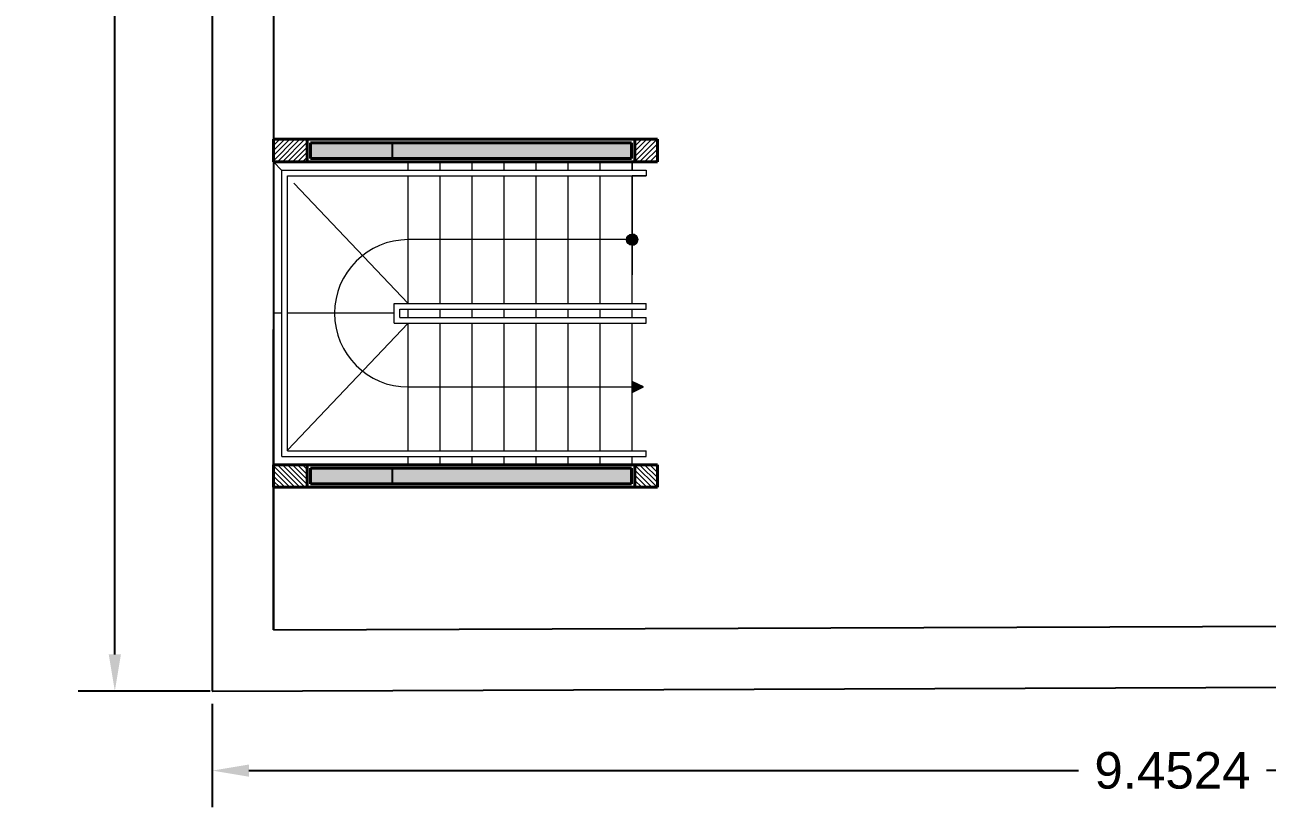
# Model space of a CAD drawing. Header units: inches. Extents: x -2770 to 3095, y -2847 to 3009.
# Drawn here: x 37.07 to 43.19, y 100.81 to 104.66 of the extents above; entities that cross this region are included whole.
import ezdxf

# ---------------------------------------------------------------- set-up
doc = ezdxf.new("R2010")
doc.units = ezdxf.units.IN
doc.header["$LTSCALE"] = 0.1
doc.header["$MEASUREMENT"] = 0
for name, color, linetype, lineweight in [('ARREDI attrezzature - furniture', 175, 'Continuous', 9), ('MURATURA sezioni - section wall', 7, 'Continuous', 40), ('PROIEZIONI - projections', 145, 'Continuous', 13), ('PROIEZIONI finissime - fine lines', 251, 'Continuous', 9)]:
    doc.layers.add(name, color=color, linetype=linetype, lineweight=lineweight)
doc.layers.add('MURATURE tratteggi - wall hatch', color=7, linetype='Continuous', lineweight=18, true_color=0x949494)
doc.styles.get("Standard").update_dxf_attribs({"font": 'Arial.ttf'})
doc.dimstyles.get("Standard").update_dxf_attribs({"dimtxt": 0.18, "dimasz": 0.18, "dimexe": 0.18, "dimexo": 0.0625, "dimgap": 0.09, "dimtad": 0, "dimtih": 1, "dimtoh": 1, "dimdec": 4, "dimzin": 0, "dimdsep": 46, "dimtxsty": 'Standard', "dimcen": 0.09, "dimadec": 0, "dimazin": 0, "dimtfac": 1, "dimtdec": 4, "dimtofl": 0, "dimtmove": 0, "dimatfit": 3, "dimfxl": 1, "dimtolj": 1, "dimtzin": 0, "dimarcsym": 0})

# ---------------------------------------------------------------- blocks, each defined once
blk = doc.blocks.new('*D2')
at = {"color": 0, "lineweight": -2, "transparency": 16777216}
for p, q in [((47.4498, 101.3514), (47.4498, 100.8071)), ((37.9974, 101.316), (37.9974, 100.8071)), ((38.1774, 100.9871), (42.2603, 100.9871)), ((47.2698, 100.9871), (43.1869, 100.9871))]:
    blk.add_line(p, q, dxfattribs=at)
at = {"color": 0, "transparency": 16777216}
for points in [[(38.1774, 101.0171), (38.1774, 100.9571), (37.9974, 100.9871)], [(47.2698, 101.0171), (47.2698, 100.9571), (47.4498, 100.9871)]]:
    blk.add_solid(points, dxfattribs=at)
at = {"layer": 'Defpoints', "color": 0, "transparency": 16777216}
for p in [(47.4498, 101.4139), (37.9974, 101.3785), (47.4498, 100.9871)]:
    blk.add_point(p, dxfattribs=at)
at = {"color": 0, "transparency": 16777216, "insert": (42.7236, 100.9871), "char_height": 0.18, "attachment_point": 5}
blk.add_mtext('\\A1;9.4524', dxfattribs=at)
blk = doc.blocks.new('*D3')
at = {"color": 0, "lineweight": -2, "transparency": 16777216}
for p, q in [((37.9349, 115.3786), (37.3376, 115.3786)), ((37.5176, 115.1986), (37.5176, 108.5606)), ((37.5176, 101.5587), (37.5176, 108.1967)), ((37.9874, 101.3787), (37.3376, 101.3787))]:
    blk.add_line(p, q, dxfattribs=at)
at = {"color": 0, "transparency": 16777216}
for points in [[(37.4876, 115.1986), (37.5476, 115.1986), (37.5176, 115.3786)], [(37.4876, 101.5587), (37.5476, 101.5587), (37.5176, 101.3787)]]:
    blk.add_solid(points, dxfattribs=at)
at = {"layer": 'Defpoints', "color": 0, "transparency": 16777216}
for p in [(37.9974, 115.3786), (37.5176, 101.3787), (38.0499, 101.3787)]:
    blk.add_point(p, dxfattribs=at)
at = {"color": 0, "transparency": 16777216, "insert": (37.5176, 108.3787), "char_height": 0.18, "attachment_point": 5}
blk.add_mtext('\\A1;13.9999', dxfattribs=at)

msp = doc.modelspace()

# ---------------------------------------------------------------- hatches: boundary and pattern name
at = {"layer": 'MURATURE tratteggi - wall hatch'}
h = msp.add_hatch(dxfattribs=at)
h.set_pattern_fill('ANSI31', color=256, scale=0.005525, angle=450, style=0)
h.set_pattern_definition([(225, (61.008373, 118.139745), (-0.012404598, 0.012404598), [])])
h.paths.add_polyline_path([(38.29852, 103.98368), (38.29852, 104.09419), (38.46428, 104.09419), (38.46428, 103.98368)])
for points in [[(40.06108, 104.00026), (40.06108, 104.07761), (38.48085, 104.07761), (38.48085, 104.00026)], [(40.06384, 103.62799, 1), (40.06384, 103.57274, 1)], [(40.06384, 102.90279), (40.06384, 102.84754), (40.1191, 102.87517)], [(38.48085, 102.47527), (38.48085, 102.39792), (40.06108, 102.39792), (40.06108, 102.47527)]]:
    msp.add_hatch(color=256, dxfattribs=at).paths.add_polyline_path(points)
h = msp.add_hatch(dxfattribs=at)
h.set_pattern_fill('ANSI31', color=256, scale=0.005525, angle=450, style=0)
h.set_pattern_definition([(225, (60.60779, 118.139745), (-0.012404598, 0.012404598), [])])
h.paths.add_polyline_path([(40.07766, 103.98368), (40.07766, 104.09419), (40.18816, 104.09419), (40.18816, 103.98368)])
h = msp.add_hatch(dxfattribs=at)
h.set_pattern_fill('ANSI31', color=256, scale=0.005525, angle=450, style=0)
h.set_pattern_definition([(135, (61.008373, 88.335787), (-0.012404598, -0.012404598), [])])
h.paths.add_polyline_path([(38.29852, 102.49185), (38.29852, 102.38134), (38.46428, 102.38134), (38.46428, 102.49185)])
h = msp.add_hatch(dxfattribs=at)
h.set_pattern_fill('ANSI31', color=256, scale=0.005525, angle=450, style=0)
h.set_pattern_definition([(135, (60.60779, 88.335787), (-0.012404598, -0.012404598), [])])
h.paths.add_polyline_path([(40.07766, 102.49185), (40.07766, 102.38134), (40.18816, 102.38134), (40.18816, 102.49185)])

# ---------------------------------------------------------------- linework, layer by layer
for p, q in [((37.9974, 115.3786), (37.9974, 101.3785)), ((38.29852, 105.68723), (38.29852, 101.67964)), ((38.29852, 104.63708), (38.29852, 101.67964)), ((38.88394, 104.00026), (38.88394, 104.07761)), ((38.29852, 101.67964), (38.29852, 103.15836)), ((38.88394, 102.39792), (38.88394, 102.47527)), ((38.29852, 101.67964), (43.32898, 101.69771)), ((37.9974, 101.3785), (47.44979, 101.41392))]:
    msp.add_line(p, q)
at = {"layer": 'ARREDI attrezzature - furniture', "lineweight": 0}
for p, q in [((39.36702, 104.09419), (40.18816, 104.09419)), ((40.18816, 104.09419), (40.18816, 103.98368)), ((40.18816, 103.98368), (40.06384, 103.98368)), ((40.06384, 103.98368), (40.06384, 103.94224)), ((40.06384, 103.94224), (40.13291, 103.94224)), ((40.13291, 103.91462), (40.06384, 103.91462)), ((40.06384, 103.91462), (40.06384, 103.62799)), ((40.13291, 103.94224), (40.13291, 103.91462)), ((40.06384, 103.57274), (40.06384, 103.50666)), ((40.06384, 103.50666), (40.06384, 103.42743))]:
    msp.add_line(p, q, dxfattribs=at)
msp.add_arc((40.06384, 103.60036), 0.02763, 270, 90, dxfattribs=at)
at = {"layer": 'MURATURA sezioni - section wall'}
for p, q in [((38.29852, 103.98368), (38.29852, 104.09419)), ((38.29852, 104.09419), (40.18816, 104.09419)), ((38.29852, 104.09419), (38.29852, 103.98368)), ((38.46428, 104.09419), (38.46428, 103.98368)), ((38.48085, 104.07761), (38.48085, 104.00026)), ((38.48085, 104.07761), (40.06108, 104.07761)), ((40.06108, 104.00026), (40.06108, 104.07761)), ((40.07766, 103.98368), (40.07766, 104.09419)), ((40.18816, 104.09419), (40.18816, 103.98368)), ((38.29852, 103.98368), (40.18816, 103.98368)), ((38.48085, 104.00026), (40.06108, 104.00026)), ((38.29852, 102.49185), (38.29852, 102.38134)), ((38.29852, 102.38134), (38.29852, 102.49185)), ((38.29852, 102.49185), (40.18816, 102.49185)), ((38.46428, 102.38134), (38.46428, 102.49185)), ((40.07766, 102.49185), (40.07766, 102.38134)), ((40.18816, 102.38134), (40.18816, 102.49185)), ((38.48085, 102.47527), (40.06108, 102.47527)), ((38.48085, 102.39792), (38.48085, 102.47527)), ((40.06108, 102.47527), (40.06108, 102.39792)), ((38.29852, 102.38134), (40.18816, 102.38134)), ((38.48085, 102.39792), (40.06108, 102.39792))]:
    msp.add_line(p, q, dxfattribs=at)
at = {"layer": 'PROIEZIONI - projections'}
for p, q in [((38.29852, 102.49185), (38.29852, 103.98368)), ((38.33996, 103.94008), (38.29852, 103.98368)), ((38.96155, 103.94224), (38.96155, 103.98368)), ((39.11902, 103.94224), (39.11902, 103.98368)), ((39.27649, 103.94224), (39.27649, 103.98368)), ((39.43396, 103.94224), (39.43396, 103.98368)), ((39.59143, 103.94224), (39.59143, 103.98368)), ((39.7489, 103.94224), (39.7489, 103.98368)), ((39.90637, 103.94224), (39.90637, 103.98368)), ((40.06384, 103.94224), (40.06384, 103.98368)), ((38.96155, 103.28611), (38.96155, 103.91462)), ((39.11902, 103.28611), (39.11902, 103.91462)), ((39.27649, 103.28611), (39.27649, 103.91462)), ((39.43396, 103.28611), (39.43396, 103.91462)), ((39.59143, 103.28611), (39.59143, 103.91462)), ((39.7489, 103.28611), (39.7489, 103.91462)), ((39.90637, 103.28611), (39.90637, 103.91462)), ((40.06384, 103.62799), (40.06384, 103.91462)), ((38.96155, 103.28611), (38.39852, 103.87847)), ((40.06384, 103.28611), (40.06384, 103.57274)), ((38.33996, 103.23777), (38.29852, 103.23777)), ((38.89248, 103.23777), (38.36758, 103.23777)), ((38.96155, 103.21705), (38.96155, 103.25849)), ((39.11902, 103.21705), (39.11902, 103.25849)), ((39.27649, 103.21705), (39.27649, 103.25849)), ((39.43396, 103.21705), (39.43396, 103.25849)), ((39.59143, 103.21705), (39.59143, 103.25849)), ((39.7489, 103.21705), (39.7489, 103.25849)), ((39.90637, 103.21705), (39.90637, 103.25849)), ((40.06384, 103.21705), (40.06384, 103.25849)), ((38.96155, 103.18942), (38.36758, 102.56451)), ((38.96155, 102.56092), (38.96155, 103.18942)), ((39.11902, 102.56092), (39.11902, 103.18942)), ((39.27649, 102.56092), (39.27649, 103.18942)), ((39.43396, 102.56092), (39.43396, 103.18942)), ((39.59143, 102.56092), (39.59143, 103.18942)), ((39.7489, 102.56092), (39.7489, 103.18942)), ((39.90637, 102.56092), (39.90637, 103.18942)), ((40.06384, 102.90279), (40.06384, 103.18942)), ((40.06384, 102.56092), (40.06384, 102.84754)), ((38.96155, 102.49185), (38.96155, 102.53329)), ((39.11902, 102.49185), (39.11902, 102.53329)), ((39.27649, 102.49185), (39.27649, 102.53329)), ((39.43396, 102.49185), (39.43396, 102.53329)), ((39.59143, 102.49185), (39.59143, 102.53329)), ((39.7489, 102.49185), (39.7489, 102.53329)), ((39.90637, 102.49185), (39.90637, 102.53329)), ((40.06384, 102.49185), (40.06384, 102.53329))]:
    msp.add_line(p, q, dxfattribs=at)
at = {"layer": 'PROIEZIONI finissime - fine lines'}
for p, q in [((38.33996, 103.94224), (40.13291, 103.94224)), ((38.33996, 102.53329), (38.33996, 103.94224)), ((38.36758, 103.91462), (40.13291, 103.91462)), ((38.36758, 102.56092), (38.36758, 103.91462)), ((40.13291, 103.94224), (40.13291, 103.91462)), ((40.03622, 103.60036), (38.96155, 103.60036)), ((38.89248, 103.18942), (38.89248, 103.28611)), ((38.89248, 103.28611), (40.13291, 103.28611)), ((40.13291, 103.25849), (40.13291, 103.28611)), ((38.92011, 103.21705), (38.92011, 103.25849)), ((38.92011, 103.25849), (40.13291, 103.25849)), ((38.89248, 103.18942), (40.13291, 103.18942)), ((38.92011, 103.21705), (40.13291, 103.21705)), ((40.13291, 103.18942), (40.13291, 103.21705)), ((38.96155, 102.87517), (40.06384, 102.87517)), ((40.06384, 102.84754), (40.06384, 102.90279)), ((40.1191, 102.87517), (40.06384, 102.90279)), ((40.06384, 102.84754), (40.1191, 102.87517)), ((38.36758, 102.56092), (40.13291, 102.56092)), ((40.13291, 102.53329), (40.13291, 102.56092)), ((38.33996, 102.53329), (40.13291, 102.53329))]:
    msp.add_line(p, q, dxfattribs=at)
msp.add_circle((40.06384, 103.60036), 0.02763, dxfattribs=at)
msp.add_arc((38.96155, 103.23777), 0.3626, 90, 270, dxfattribs=at)

# ---------------------------------------------------------------- dimensions: what is measured, and where the dimension line sits
dim = msp.add_linear_dim(base=(37.51755, 101.3787), p1=(37.9974, 115.3786), p2=(38.04985, 101.3787), angle=90, dimstyle='Standard')
dim.commit()
dim.dimension.update_dxf_attribs({"geometry": '*D3', "text_midpoint": (37.51755, 108.37865)})
dim = msp.add_linear_dim(base=(47.44979, 100.98712), p1=(37.9974, 101.3785), p2=(47.44979, 101.41392), dimstyle='Standard')
dim.commit()
dim.dimension.update_dxf_attribs({"geometry": '*D2', "text_midpoint": (42.72359, 100.98712)})

doc.saveas('drawing.dxf')
